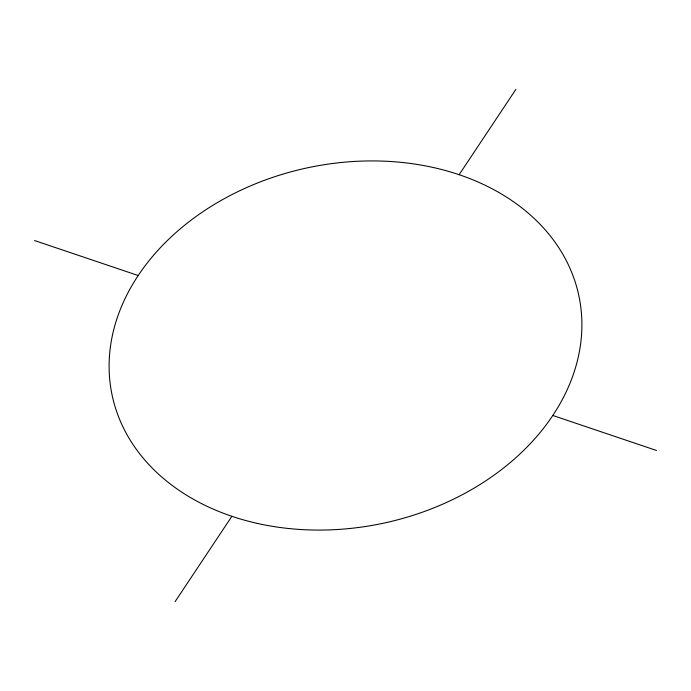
<?xml version="1.0" encoding="UTF-8"?>
<svg xmlns="http://www.w3.org/2000/svg" width="691" height="691" viewBox="0 0 691 691"><rect width="100%" height="100%" fill="white"/><g stroke="black" fill="none" stroke-linecap="round" stroke-linejoin="round"><path stroke-width="1.04" d="M175.065 601.706L231.874 516.298M459.126 174.702L515.935 89.294M34.55 240.537L138.2 275.528M552.8 415.472L656.45 450.463M257.294 523.398A238.611 181.707 -12.1 0 0 579.542 299.16A238.611 181.707 -12.1 0 0 199.664 213.942A238.611 181.707 -12.1 0 0 257.294 523.398"/></g></svg>
